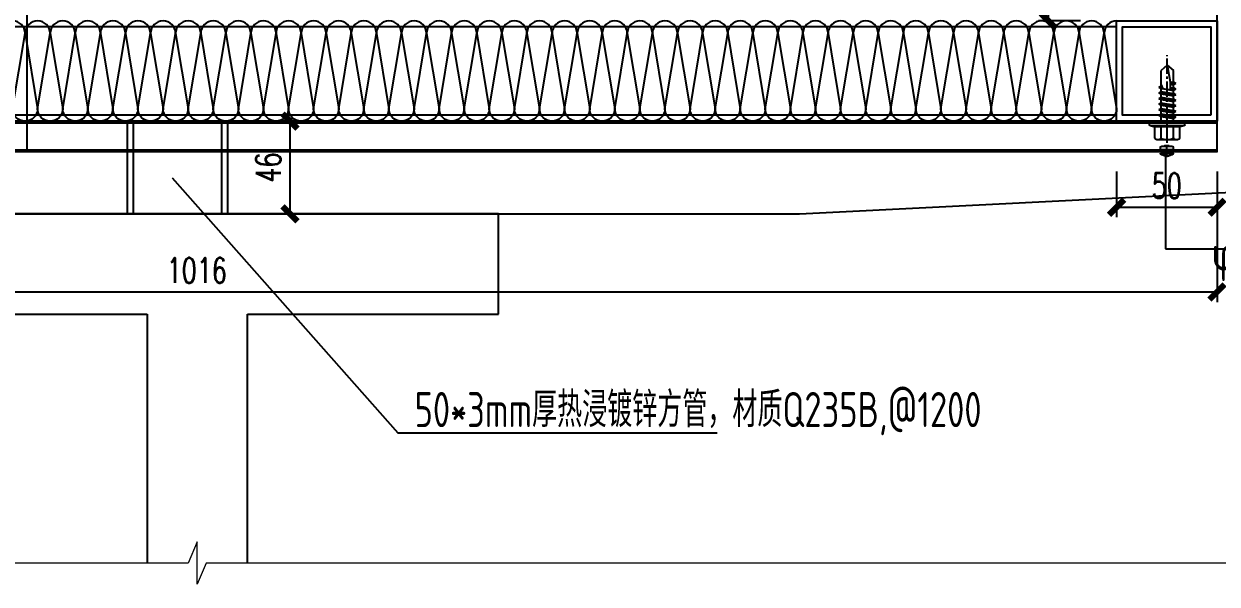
# Model space of a CAD drawing. Extents: x -599358 to 2865263, y -1062760 to 486533.
# Drawn here: x 117132 to 117727, y -727843 to -727564 of the extents above; entities that cross this region are included whole.
import ezdxf

# ---------------------------------------------------------------- set-up
doc = ezdxf.new("R2010")
doc.units = 0
doc.linetypes.add('CENTER2', pattern=[28.575000000000003, 19.05, -3.175, 3.175, -3.175])
for name, color, linetype in [('A-LIN-V', 9, 'Continuous'), ('BWM', 8, 'Continuous'), ('COLUMN', 9, 'Continuous'), ('DIM', 173, 'Continuous'), ('PJ', 151, 'Continuous'), ('WZ', 2, 'Continuous'), ('ZX', 1, 'CENTER2'), ('建-柱-钢', 9, 'Continuous'), ('拉铆钉', 243, 'Continuous'), ('虹吸雨水斗', 6, 'Continuous'), ('钢承板', 253, 'Continuous')]:
    doc.layers.add(name, color=color, linetype=linetype)
doc.layers.add('文字标注引出线', color=7, linetype='Continuous', lineweight=15)
doc.layers.add('紧固件', color=4, linetype='Continuous', lineweight=13)
doc.styles.add('DHTEXT-1', font='romans.shx', dxfattribs={"width": 0.7, "bigfont": 'chinese.shx'})
doc.styles.add('jhz', font='TSSDENG.SHX', dxfattribs={"width": 0.75, "bigfont": 'TSSDCHN.SHX'})
doc.dimstyles.new('ZN5', dxfattribs={"dimscale": 5, "dimtxt": 2.5, "dimasz": 1.5, "dimexe": 1, "dimexo": 2, "dimgap": 0.9, "dimtad": 1, "dimdec": 0, "dimdsep": 46, "dimtxsty": 'DHTEXT-1', "dimblk": 'ARCHTICK', "dimcen": 2.5, "dimclrd": 173, "dimclre": 173, "dimclrt": 7, "dimazin": 2, "dimtfac": 1, "dimtix": 1, "dimtmove": 2, "dimatfit": 3, "dimfxl": 0, "dimarcsym": 0})

# ---------------------------------------------------------------- blocks, each defined once
blk = doc.blocks.new('*U678')
at = {"layer": '拉铆钉'}
blk.add_line((-2.070018235688621, 2.91056068135731e-12), (4.136920892400445, 4.150901844468535e-12), dxfattribs=at)
for points in [[(-0.399999999999999, 3.20000000000291, 0.3760483909833032), (-0.4000000000029109, -3.19999999999709)], [(3.371954104258981, -1.279999999977222), (3.451954104238899, -1.279999999977222, 0.4142135623730952), (3.691954104276151, -1.040000000033102), (3.691954104277606, 1.040000000041404, 0.4142135623763708), (3.451954104238899, 1.279999999985525), (3.371954104257524, 1.279999999985525)]]:
    blk.add_lwpolyline(points, format="xyb", dxfattribs=at)
for points in [[(-2.91100477056716e-12, -3.19999999999709), (8.881784197001252e-16, 3.20000000000291), (-0.399999999999999, 3.20000000000291), (-0.4000000000029109, -3.19999999999709)], [(1.611954104294776, -1.599999999995849), (0, -1.600000000002911), (4.440892098500626e-16, 1.60000000000291), (1.611954104294778, 1.600000000004151)]]:
    blk.add_lwpolyline(points, close=True, dxfattribs=at)
blk.add_lwpolyline([(2.73195410431486, 3.200000000004152), (2.251954104240354, 3.200000000004152, 0.4142135623730949), (1.611954104296233, 2.559999999966899), (1.611954104294776, -2.559999999958596, 0.414213562373095), (2.251954104238897, -3.199999999995848), (2.731954104313403, -3.199999999995848, 0.4142135623761391), (3.371954104257524, -2.559999999958596), (3.371954104258981, 2.559999999966898, 0.4142135623730951)], format="xyb", close=True, dxfattribs=at)
blk = doc.blocks.new('*U641')
at = {"layer": 'PJ'}
for p, q in [((-3.100000000000364, 3.850000000000364), (-3.100000000000364, 1)), ((2.325000000000728, 4.25), (-2.325000000000728, 4.25)), ((-1.549999999999272, 3.850000000000364), (-1.549999999999272, 1)), ((1.549999999999272, 3.850000000000364), (1.549999999999272, 1)), ((3.100000000000364, 3.850000000000364), (3.100000000000364, 1)), ((-4.399999999999636, 0.4500000000007276), (-4.399999999999636, 0)), ((4.399999999999636, 0), (-4.399999999999636, 0)), ((-4.100000000000364, 0.75), (-3.100000000000364, 1)), ((4.100000000000364, 0.75), (-4.100000000000364, 0.75)), ((3.100000000000364, 1), (-3.100000000000364, 1)), ((-2.041306750315925, 0.75), (-1.549999999999272, 1)), ((-1.549999999999272, 0), (-1.549999999999272, -1.590192378864231)), ((2.151306750316508, 0.75), (1.549999999999272, 1)), ((1.549999999999272, 0), (1.549999999999272, -1.090192378864231)), ((4.100000000000364, 0.75), (3.100000000000364, 1)), ((4.399999999999636, 0.4500000000007276), (4.399999999999636, 0)), ((-2.110000000000582, -1.899999999999636), (2.110000000000582, -1.399999999999636)), ((-2.110000000000582, -1.899999999999636), (-1.549999999999272, -1.590192378864231)), ((-2.110000000000582, -1.899999999999636), (-1.549999999999272, -2.209807621135042)), ((-2.110000000000582, -3.299999999999272), (2.110000000000582, -2.799999999999272)), ((-1.549999999999272, -1.590192378864231), (1.549999999999272, -1.090192378864231)), ((-1.549999999999272, -2.209807621135042), (1.549999999999272, -1.709807621135042)), ((-1.549999999999272, -2.209807621135042), (-1.549999999999272, -2.990192378863867)), ((-1.549999999999272, -2.990192378863867), (1.549999999999272, -2.490192378863867)), ((1.549999999999272, -0.3098076211354055), (1.549999999999272, -1.090192378864231)), ((2.110000000000582, -1.399999999999636), (1.549999999999272, -1.090192378864231)), ((2.110000000000582, -1.399999999999636), (1.549999999999272, -1.709807621135042)), ((1.549999999999272, -1.709807621135042), (1.549999999999272, -2.490192378863867)), ((2.110000000000582, -2.799999999999272), (1.549999999999272, -2.490192378863867)), ((2.110000000000582, -2.799999999999272), (1.549999999999272, -3.109807621134678)), ((-2.110000000000582, -3.299999999999272), (-1.549999999999272, -2.990192378863867)), ((-2.110000000000582, -3.299999999999272), (-1.549999999999272, -3.609807621134678)), ((-2.110000000000581, -4.699999999999273), (2.110000000000583, -4.199999999999273)), ((-2.110000000000581, -4.699999999999273), (-1.549999999999272, -4.390192378863867)), ((-2.110000000000581, -4.699999999999273), (-1.549999999999272, -5.009807621134678)), ((-2.11000000000058, -6.099999999999272), (2.110000000000584, -5.599999999999272)), ((-2.11000000000058, -6.099999999999272), (-1.549999999999271, -5.790192378863867)), ((-1.549999999999272, -3.609807621134678), (1.549999999999272, -3.109807621134678)), ((-1.549999999999272, -3.609807621135042), (-1.549999999999272, -4.390192378863867)), ((-1.549999999999272, -4.390192378863867), (1.549999999999273, -3.890192378863867)), ((-1.549999999999272, -5.009807621134678), (1.549999999999273, -4.509807621134678)), ((-1.549999999999271, -5.009807621135042), (-1.549999999999271, -5.790192378863867)), ((-1.549999999999271, -5.790192378863867), (1.549999999999274, -5.290192378863867)), ((-1.549999999999271, -6.409807621134678), (1.549999999999274, -5.909807621134678)), ((1.549999999999273, -3.109807621135042), (1.549999999999273, -3.890192378863867)), ((2.110000000000583, -4.199999999999273), (1.549999999999273, -3.890192378863867)), ((2.110000000000583, -4.199999999999273), (1.549999999999273, -4.509807621134678)), ((1.549999999999274, -4.509807621135042), (1.549999999999274, -5.290192378863867)), ((2.110000000000584, -5.599999999999272), (1.549999999999274, -5.290192378863867)), ((2.110000000000584, -5.599999999999272), (1.549999999999274, -5.909807621134678)), ((1.549999999999274, -5.909807621134678), (1.549999999999274, -6.690192378865322)), ((-2.11000000000058, -6.099999999999272), (-1.549999999999271, -6.409807621134678)), ((-2.11000000000058, -7.500000000000727), (2.110000000000584, -7.000000000000727)), ((-2.11000000000058, -7.500000000000727), (-1.549999999999271, -7.190192378865322)), ((-2.11000000000058, -7.500000000000727), (-1.549999999999271, -7.809807621136133)), ((-2.11000000000058, -8.900000000000365), (-1.549999999999271, -8.590192378864959)), ((-2.11000000000058, -8.900000000000365), (-1.141147094092956, -8.783938796498479)), ((-2.11000000000058, -8.900000000000365), (-1.549999999999271, -9.20980762113577)), ((-1.549999999999271, -6.409807621134678), (-1.549999999999271, -7.190192378865322)), ((-1.549999999999271, -7.190192378865322), (1.549999999999274, -6.690192378865322)), ((-1.549999999999271, -7.809807621136133), (1.549999999999274, -7.309807621136133)), ((-1.549999999999271, -7.809807621136133), (-1.549999999999271, -8.590192378864959)), ((-1.549999999999271, -8.590192378864959), (-0.9946989986692625, -8.49103148577051)), ((0.5619885887190339, -8.239837273735976), (1.549999999999274, -8.090192378864959)), ((0.7141825614198769, -8.553488843050946), (2.110000000000584, -8.400000000000365)), ((0.7141825614198769, -8.832275020881571), (1.549999999999274, -8.70980762113577)), ((2.110000000000584, -7.000000000000727), (1.549999999999274, -6.690192378865322)), ((2.110000000000584, -7.000000000000727), (1.549999999999274, -7.309807621136133)), ((1.549999999999274, -7.309807621136133), (1.549999999999274, -8.090192378864959)), ((2.110000000000584, -8.400000000000365), (1.549999999999274, -8.090192378864959)), ((2.110000000000584, -8.400000000000365), (1.549999999999274, -8.70980762113577)), ((1.549999999999274, -8.70980762113577), (1.549999999999274, -9.490192378864595)), ((-1.549999999999271, -9.20980762113577), (-1.334865735341735, -9.17139078816108)), ((-1.549999999999271, -9.20980762113577), (-1.549999999999271, -13.00000000000073)), ((0.7141825614198769, -9.612659778612215), (1.549999999999274, -9.490192378864595)), ((0.7141825614198769, -9.953488843052401), (2.110000000000584, -9.8)), ((0.7141825614198769, -10.23227502088303), (1.549999999999274, -10.10980762113541)), ((2.110000000000584, -9.8), (1.549999999999274, -9.490192378864595)), ((2.110000000000584, -9.8), (1.549999999999274, -10.10980762113541)), ((1.549999999999274, -10.10980762113541), (1.549999999999274, -13.00000000000073)), ((1.77635683940025e-15, -14.40000000000036), (-1.549999999999271, -13.00000000000073)), ((1.77635683940025e-15, -14.40000000000036), (1.549999999999274, -13.00000000000073))]:
    blk.add_line(p, q, dxfattribs=at)
blk.add_lwpolyline([(1.77635683940025e-15, -14.40000000000036), (0.7141825614198769, -10.23227502088303), (0.7141825614198769, -8.500899293751718, 0.4176573264866609), (0.4106596181591176, -8.200919979680112, 0.09706246058353715), (-0.9946989986692625, -8.49103148577051), (-1.549999999999271, -9.601675652739505)], format="xyb", dxfattribs=at)
for centre, radius, start, end in [((-2.325000000000728, 3.299218750000364), 0.9507812499999939, 35.40085557735623, 144.5991444226438), ((0, 1.046875), 3.203124999999813, 61.05941179989344, 118.9405882001065), ((2.325000000000728, 3.299218750000364), 0.9507812499999881, 35.40085557735623, 144.5991444226438), ((-4.100000000000364, 0.4500000000007276), 0.3, 90, 180), ((4.100000000000364, 0.4500000000007276), 0.3, 0, 90)]:
    blk.add_arc(centre, radius, start, end, dxfattribs=at)
at = {"layer": 'ZX', "ltscale": 0.2}
blk.add_line((0, 4.942561988593297), (1.77635683940025e-15, -16.83404386090006), dxfattribs=at)
blk = doc.blocks.new('_ArchTick')
at = {"color": 0, "linetype": 'ByBlock', "const_width": 0.4}
blk.add_lwpolyline([(-0.5, -0.5), (0.5, 0.5)], dxfattribs=at)
blk = doc.blocks.new('*D1934')
at = {"layer": 'Defpoints', "color": 0, "ltscale": 50, "transparency": 16777216}
for p in [(117642.5468635019, -727262.8646616066), (117668.5283692116, -727262.8646616066), (117668.5283692116, -727562.8646616066)]:
    blk.add_point(p, dxfattribs=at)
at = {"layer": 'DIM', "color": 173, "linetype": 'ByBlock', "lineweight": -2, "ltscale": 50, "transparency": 16777216}
for p, q in [((117658.5283692116, -727262.8646616066), (117637.5468635019, -727262.8646616066)), ((117642.5468635019, -727562.8646616066), (117642.5468635019, -727262.8646616066)), ((117658.5283692116, -727562.8646616066), (117637.5468635019, -727562.8646616066))]:
    blk.add_line(p, q, dxfattribs=at)
at = {"layer": 'DIM', "color": 173, "lineweight": -2, "ltscale": 50, "transparency": 16777216, "xscale": 7.5, "yscale": 7.5, "zscale": 7.5}
for p, rotation in [((117642.5468635019, -727262.8646616066), 90), ((117642.5468635019, -727562.8646616066), 270)]:
    blk.add_blockref('_ArchTick', p, dxfattribs=dict(at, rotation=rotation))
at = {"layer": 'DIM', "color": 7, "ltscale": 50, "transparency": 16777216, "insert": (117631.7968635017, -727412.8646616065), "char_height": 12.5, "attachment_point": 5, "rotation": 90, "style": 'DHTEXT-1'}
blk.add_mtext('300', dxfattribs=at)
blk = doc.blocks.new('*D2169')
at = {"layer": 'Defpoints', "color": 0, "ltscale": 50, "transparency": 16777216}
for p in [(117676.5283692116, -727627.8646616064), (117726.5283692116, -727627.8646616064), (117726.5283692116, -727655.7014174154)]:
    blk.add_point(p, dxfattribs=at)
at = {"layer": '虹吸雨水斗', "color": 173, "linetype": 'ByBlock', "lineweight": -2, "ltscale": 50, "transparency": 16777216}
for p, q in [((117676.5283692116, -727637.8646616064), (117676.5283692116, -727660.7014174154)), ((117726.5283692116, -727637.8646616064), (117726.5283692116, -727660.7014174154)), ((117676.5283692116, -727655.7014174154), (117726.5283692116, -727655.7014174154))]:
    blk.add_line(p, q, dxfattribs=at)
at = {"layer": '虹吸雨水斗', "color": 173, "lineweight": -2, "ltscale": 50, "transparency": 16777216, "xscale": 7.5, "yscale": 7.5, "zscale": 7.5, "rotation": 180}
blk.add_blockref('_ArchTick', (117676.5283692116, -727655.7014174154), dxfattribs=at)
at = {"layer": '虹吸雨水斗', "color": 173, "lineweight": -2, "ltscale": 50, "transparency": 16777216, "xscale": 7.5, "yscale": 7.5, "zscale": 7.5}
blk.add_blockref('_ArchTick', (117726.5283692116, -727655.7014174154), dxfattribs=at)
at = {"layer": '虹吸雨水斗', "color": 7, "ltscale": 50, "transparency": 16777216, "insert": (117701.5283692116, -727644.9514174154), "char_height": 12.5, "attachment_point": 5, "style": 'DHTEXT-1'}
blk.add_mtext('50', dxfattribs=at)
blk = doc.blocks.new('*D2170')
at = {"layer": 'Defpoints', "color": 0, "ltscale": 50, "transparency": 16777216}
for p in [(117726.5283692116, -727292.9555706976), (117756.224349415, -727292.9555706976), (117726.5283692116, -727627.8646616066)]:
    blk.add_point(p, dxfattribs=at)
at = {"layer": '虹吸雨水斗', "color": 173, "linetype": 'ByBlock', "lineweight": -2, "ltscale": 50, "transparency": 16777216}
for p, q in [((117736.5283692116, -727292.9555706976), (117761.224349415, -727292.9555706976)), ((117756.224349415, -727627.8646616066), (117756.224349415, -727292.9555706976)), ((117736.5283692116, -727627.8646616066), (117761.224349415, -727627.8646616066))]:
    blk.add_line(p, q, dxfattribs=at)
at = {"layer": '虹吸雨水斗', "color": 173, "lineweight": -2, "ltscale": 50, "transparency": 16777216, "xscale": 7.5, "yscale": 7.5, "zscale": 7.5}
for p, rotation in [((117756.224349415, -727292.9555706976), 90), ((117756.224349415, -727627.8646616066), 270)]:
    blk.add_blockref('_ArchTick', p, dxfattribs=dict(at, rotation=rotation))
at = {"layer": '虹吸雨水斗', "color": 7, "ltscale": 50, "transparency": 16777216, "insert": (117745.4743494148, -727460.4101161519), "char_height": 12.5, "attachment_point": 5, "rotation": 90, "style": 'DHTEXT-1'}
blk.add_mtext('335', dxfattribs=at)
blk = doc.blocks.new('*D2171')
at = {"layer": 'Defpoints', "color": 0, "ltscale": 50, "transparency": 16777216}
for p in [(117233.8282271964, -727612.8646616066), (117264.7540641772, -727612.8646616066), (117233.8282271964, -727658.9512601781)]:
    blk.add_point(p, dxfattribs=at)
at = {"layer": '虹吸雨水斗', "color": 173, "linetype": 'ByBlock', "lineweight": -2, "ltscale": 50, "transparency": 16777216}
for p, q in [((117243.8282271964, -727612.8646616066), (117269.7540641772, -727612.8646616066)), ((117264.7540641772, -727658.9512601781), (117264.7540641772, -727612.8646616066)), ((117243.8282271964, -727658.9512601781), (117269.7540641772, -727658.9512601781))]:
    blk.add_line(p, q, dxfattribs=at)
at = {"layer": '虹吸雨水斗', "color": 173, "lineweight": -2, "ltscale": 50, "transparency": 16777216, "xscale": 7.5, "yscale": 7.5, "zscale": 7.5}
for p, rotation in [((117264.7540641772, -727612.8646616066), 90), ((117264.7540641772, -727658.9512601781), 270)]:
    blk.add_blockref('_ArchTick', p, dxfattribs=dict(at, rotation=rotation))
at = {"layer": '虹吸雨水斗', "color": 7, "ltscale": 50, "transparency": 16777216, "insert": (117254.004064177, -727635.9079608922), "char_height": 12.5, "attachment_point": 5, "rotation": 90, "style": 'DHTEXT-1'}
blk.add_mtext('46', dxfattribs=at)
blk = doc.blocks.new('*D2187')
at = {"layer": 'Defpoints', "color": 0, "ltscale": 50, "transparency": 16777216}
for p in [(116710.0606272761, -727627.8646616064), (117726.5283692116, -727627.8646616064), (117726.5283692116, -727697.8938185796)]:
    blk.add_point(p, dxfattribs=at)
at = {"layer": '虹吸雨水斗', "color": 173, "linetype": 'ByBlock', "lineweight": -2, "ltscale": 50, "transparency": 16777216}
for p, q in [((116710.0606272761, -727637.8646616064), (116710.0606272761, -727702.8938185796)), ((117726.5283692116, -727637.8646616064), (117726.5283692116, -727702.8938185796)), ((116710.0606272761, -727697.8938185796), (117726.5283692116, -727697.8938185796))]:
    blk.add_line(p, q, dxfattribs=at)
at = {"layer": '虹吸雨水斗', "color": 173, "lineweight": -2, "ltscale": 50, "transparency": 16777216, "xscale": 7.5, "yscale": 7.5, "zscale": 7.5, "rotation": 180}
blk.add_blockref('_ArchTick', (116710.0606272761, -727697.8938185796), dxfattribs=at)
at = {"layer": '虹吸雨水斗', "color": 173, "lineweight": -2, "ltscale": 50, "transparency": 16777216, "xscale": 7.5, "yscale": 7.5, "zscale": 7.5}
blk.add_blockref('_ArchTick', (117726.5283692116, -727697.8938185796), dxfattribs=at)
at = {"layer": '虹吸雨水斗', "color": 7, "ltscale": 50, "transparency": 16777216, "insert": (117218.2944982438, -727687.1438185796), "char_height": 12.5, "attachment_point": 5, "style": 'DHTEXT-1'}
blk.add_mtext('1016', dxfattribs=at)

msp = doc.modelspace()

# ---------------------------------------------------------------- linework, layer by layer
at = {"color": 2, "ltscale": 50}
for p, q in [((117676.5283692116, -727565.8646616064), (116760.0606272761, -727565.8646616064)), ((117676.5283692116, -727609.8646616064), (116760.0606272761, -727609.8646616064)), ((117676.5283692116, -727612.8646616064), (116760.0606272761, -727612.8646616064)), ((117183.8282271964, -727658.9512600182), (117183.8282271964, -727612.8646616064)), ((117186.8282271964, -727658.9512600182), (117186.8282271964, -727612.8646616064)), ((117230.8282271964, -727658.9512600182), (117230.8282271964, -727612.8646616064)), ((117233.8282271964, -727658.9512600182), (117233.8282271964, -727612.8646616064))]:
    msp.add_line(p, q, dxfattribs=at)
at = {"color": 4, "ltscale": 50}
for p, q in [((116710.0606272761, -727612.8646616064), (117726.5283692116, -727612.8646616064)), ((116710.0606272761, -727613.6646616064), (117726.5283692116, -727613.6646616064)), ((116710.0606272761, -727627.0646616064), (117726.5283692116, -727627.0646616064)), ((116710.0606272761, -727627.8646616064), (117726.5283692116, -727627.8646616064))]:
    msp.add_line(p, q, dxfattribs=at)
at = {"color": 2, "ltscale": 50}
for points in [[(117726.5283692116, -727612.8646616064), (117676.5283692116, -727612.8646616064), (117676.5283692116, -727562.8646616064), (117726.5283692116, -727562.8646616064)], [(117723.5283692116, -727609.8646616064), (117679.5283692116, -727609.8646616064), (117679.5283692116, -727565.8646616064), (117723.5283692116, -727565.8646616064)]]:
    msp.add_lwpolyline(points, close=True, dxfattribs=at)
at = {"layer": 'A-LIN-V', "color": 2}
msp.add_line((117518.528644918, -727658.9512601778), (118216.9717687279, -727623.8094677848), dxfattribs=at)
at = {"layer": 'BWM'}
msp.add_lwpolyline([(117676.5283692116, -727562.8646616064, 0.414214), (117670.2783692116, -727569.1146616064), (117676.5255307292, -727606.597630712, -1), (117664.0255307292, -727606.597630712), (117670.2783692116, -727569.1146616064, 1), (117657.7783692116, -727569.1146616064), (117664.0255307292, -727606.597630712, -1), (117651.5255307292, -727606.597630712), (117657.7783692116, -727569.1146616064, 1), (117645.2783692116, -727569.1146616064), (117651.5255307292, -727606.597630712, -1), (117639.0255307292, -727606.597630712), (117645.2783692116, -727569.1146616064, 1), (117632.7783692116, -727569.1146616064), (117639.0255307292, -727606.597630712, -1), (117626.5255307292, -727606.597630712), (117632.7783692116, -727569.1146616064, 1), (117620.2783692116, -727569.1146616064), (117626.5255307292, -727606.597630712, -1), (117614.0255307292, -727606.597630712), (117620.2783692116, -727569.1146616064, 1), (117607.7783692116, -727569.1146616064), (117614.0255307292, -727606.597630712, -1), (117601.5255307292, -727606.597630712), (117607.7783692116, -727569.1146616064, 1), (117595.2783692116, -727569.1146616064), (117601.5255307292, -727606.597630712, -1), (117589.0255307292, -727606.597630712), (117595.2783692116, -727569.1146616064, 1), (117582.7783692116, -727569.1146616064), (117589.0255307292, -727606.597630712, -1), (117576.5255307292, -727606.597630712), (117582.7783692116, -727569.1146616064, 1), (117570.2783692116, -727569.1146616064), (117576.5255307292, -727606.597630712, -1), (117564.0255307292, -727606.597630712), (117570.2783692116, -727569.1146616064, 1), (117557.7783692116, -727569.1146616064), (117564.0255307292, -727606.597630712, -1), (117551.5255307292, -727606.597630712), (117557.7783692116, -727569.1146616064, 1), (117545.2783692116, -727569.1146616064), (117551.5255307292, -727606.597630712, -1), (117539.0255307292, -727606.597630712), (117545.2783692116, -727569.1146616064, 1), (117532.7783692116, -727569.1146616064), (117539.0255307292, -727606.597630712, -1), (117526.5255307292, -727606.597630712), (117532.7783692116, -727569.1146616064, 1), (117520.2783692116, -727569.1146616064), (117526.5255307292, -727606.597630712, -1), (117514.0255307292, -727606.597630712), (117520.2783692116, -727569.1146616064, 1), (117507.7783692116, -727569.1146616064), (117514.0255307292, -727606.597630712, -1), (117501.5255307292, -727606.597630712), (117507.7783692116, -727569.1146616064, 1), (117495.2783692116, -727569.1146616064), (117501.5255307292, -727606.597630712, -1), (117489.0255307292, -727606.597630712), (117495.2783692116, -727569.1146616064, 1), (117482.7783692116, -727569.1146616064), (117489.0255307292, -727606.597630712, -1), (117476.5255307292, -727606.597630712), (117482.7783692116, -727569.1146616064, 1), (117470.2783692116, -727569.1146616064), (117476.5255307292, -727606.597630712, -1), (117464.0255307292, -727606.597630712), (117470.2783692116, -727569.1146616064, 1), (117457.7783692116, -727569.1146616064), (117464.0255307292, -727606.597630712, -1), (117451.5255307292, -727606.597630712), (117457.7783692116, -727569.1146616064, 1), (117445.2783692116, -727569.1146616064), (117451.5255307292, -727606.597630712, -1), (117439.0255307292, -727606.597630712), (117445.2783692116, -727569.1146616064, 1), (117432.7783692116, -727569.1146616064), (117439.0255307292, -727606.597630712, -1), (117426.5255307292, -727606.597630712), (117432.7783692116, -727569.1146616064, 1), (117420.2783692116, -727569.1146616064), (117426.5255307292, -727606.597630712, -1), (117414.0255307292, -727606.597630712), (117420.2783692116, -727569.1146616064, 1), (117407.7783692116, -727569.1146616064), (117414.0255307292, -727606.597630712, -1), (117401.5255307292, -727606.597630712), (117407.7783692116, -727569.1146616064, 1), (117395.2783692116, -727569.1146616064), (117401.5255307292, -727606.597630712, -1), (117389.0255307292, -727606.597630712), (117395.2783692116, -727569.1146616064, 1), (117382.7783692116, -727569.1146616064), (117389.0255307292, -727606.597630712, -1), (117376.5255307292, -727606.597630712), (117382.7783692116, -727569.1146616064, 1), (117370.2783692116, -727569.1146616064), (117376.5255307292, -727606.597630712, -1), (117364.0255307292, -727606.597630712), (117370.2783692116, -727569.1146616064, 1), (117357.7783692116, -727569.1146616064), (117364.0255307292, -727606.597630712, -1), (117351.5255307292, -727606.597630712), (117357.7783692116, -727569.1146616064, 1), (117345.2783692116, -727569.1146616064), (117351.5255307292, -727606.597630712, -1), (117339.0255307292, -727606.597630712), (117345.2783692116, -727569.1146616064, 1), (117332.7783692116, -727569.1146616064), (117339.0255307292, -727606.597630712, -1), (117326.5255307292, -727606.597630712), (117332.7783692116, -727569.1146616064, 1), (117320.2783692116, -727569.1146616064), (117326.5255307292, -727606.597630712, -1), (117314.0255307292, -727606.597630712), (117320.2783692116, -727569.1146616064, 1), (117307.7783692116, -727569.1146616064), (117314.0255307292, -727606.597630712, -1), (117301.5255307292, -727606.597630712), (117307.7783692116, -727569.1146616064, 1), (117295.2783692116, -727569.1146616064), (117301.5255307292, -727606.597630712, -1), (117289.0255307292, -727606.597630712), (117295.2783692116, -727569.1146616064, 1), (117282.7783692116, -727569.1146616064), (117289.0255307292, -727606.597630712, -1), (117276.5255307292, -727606.597630712), (117282.7783692116, -727569.1146616064, 1), (117270.2783692116, -727569.1146616064), (117276.5255307292, -727606.597630712, -1), (117264.0255307292, -727606.597630712), (117270.2783692116, -727569.1146616064, 1), (117257.7783692116, -727569.1146616064), (117264.0255307292, -727606.597630712, -1), (117251.5255307292, -727606.597630712), (117257.7783692116, -727569.1146616064, 1), (117245.2783692116, -727569.1146616064), (117251.5255307292, -727606.597630712, -1), (117239.0255307292, -727606.597630712), (117245.2783692116, -727569.1146616064, 1), (117232.7783692116, -727569.1146616064), (117239.0255307292, -727606.597630712, -1), (117226.5255307292, -727606.597630712), (117232.7783692116, -727569.1146616064, 1), (117220.2783692116, -727569.1146616064), (117226.5255307292, -727606.597630712, -1), (117214.0255307292, -727606.597630712), (117220.2783692116, -727569.1146616064, 1), (117207.7783692116, -727569.1146616064), (117214.0255307292, -727606.597630712, -1), (117201.5255307292, -727606.597630712), (117207.7783692116, -727569.1146616064, 1), (117195.2783692116, -727569.1146616064), (117201.5255307292, -727606.597630712, -1), (117189.0255307292, -727606.597630712), (117195.2783692116, -727569.1146616064, 1), (117182.7783692116, -727569.1146616064), (117189.0255307292, -727606.597630712, -1), (117176.5255307292, -727606.597630712), (117182.7783692116, -727569.1146616064, 1), (117170.2783692116, -727569.1146616064), (117176.5255307292, -727606.597630712, -1), (117164.0255307292, -727606.597630712), (117170.2783692116, -727569.1146616064, 1), (117157.7783692116, -727569.1146616064), (117164.0255307292, -727606.597630712, -1), (117151.5255307292, -727606.597630712), (117157.7783692116, -727569.1146616064, 1), (117145.2783692116, -727569.1146616064), (117151.5255307292, -727606.597630712, -1), (117139.0255307292, -727606.597630712), (117145.2783692116, -727569.1146616064, 1), (117132.7783692116, -727569.1146616064), (117139.0255307292, -727606.597630712, -1), (117126.5255307292, -727606.597630712), (117132.7783692116, -727569.1146616064, 1), (117120.2783692116, -727569.1146616064)], format="xyb", dxfattribs=at)
at = {"layer": 'COLUMN'}
for points in [[(116918.5283653948, -727832.8786890529), (116918.5283653948, -727658.9512601779), (117518.5283653953, -727658.9512601779)], [(116918.528365395, -727832.8786890529), (116918.528365395, -727658.9512601778), (117518.528365395, -727658.9512601778)]]:
    msp.add_lwpolyline(points, dxfattribs=at)
at = {"layer": 'DIM', "ltscale": 10}
for p, q in [((117133.8314510509, -727627.8646616065), (117133.8314510509, -727260.4007357311)), ((117700.809019066, -727629.0766157107), (117700.809019066, -727676.3327499635)), ((117206.0308239488, -727641.0950298859), (117318.5107766197, -727768.0829181311)), ((117700.809019066, -727676.3327499635), (117730.3977473638, -727676.3327499635)), ((117318.5107766197, -727768.0829181311), (117477.5054332794, -727768.0829181311))]:
    msp.add_line(p, q, dxfattribs=at)
at = {"layer": '建-柱-钢'}
for p, q in [((117368.52836391, -727658.9512601015), (117068.52836391, -727658.9512599661)), ((117368.52836391, -727708.9512601015), (117368.52836391, -727658.9512601015)), ((117068.52836391, -727708.9512601015), (117193.5283653953, -727708.9512601779)), ((117193.5283653953, -727708.9512601779), (117193.5283654007, -727832.8786890529)), ((117243.5283653726, -727832.8786890529), (117243.5283653953, -727708.9512601779)), ((117243.5283653953, -727708.9512601779), (117368.52836391, -727708.9512601015))]:
    msp.add_line(p, q, dxfattribs=at)
at = {"layer": '文字标注引出线', "color": 1}
msp.add_lwpolyline([(118216.9717687279, -727832.8786890529), (117223.0283653951, -727832.8786890529), (117218.5283653951, -727843.3786890529), (117218.5283653951, -727822.3786890529), (117214.0283653951, -727832.8786890529), (116220.0849620631, -727832.8786890529)], dxfattribs=at)
at = {"layer": '钢承板', "color": 4, "const_width": 1}
msp.add_lwpolyline([(117726.5283692116, -727292.9555753665), (117726.5283692116, -727627.8646616064), (117676.5283692116, -727627.8646616064)], dxfattribs=at)

# ---------------------------------------------------------------- block references
at = {"xscale": -1, "rotation": 270}
msp.add_blockref('*U678', (117701.5283692116, -727628.6766157107), dxfattribs=at)
at = {"layer": '紧固件', "xscale": -2, "yscale": 2, "zscale": 2, "rotation": 180}
msp.add_blockref('*U641', (117701.728333869, -727613.6646616064), dxfattribs=at)

# ---------------------------------------------------------------- texts
at = {"layer": 'WZ', "style": 'jhz', "width": 0.75}
for s, p in [('φ5*20mm拉铆钉', (117723.8380216378, -727687.1681323722)), ('50*3mm厚热浸镀锌方管，材质Q235B,@1200', (117326.8138721753, -727765.1974049732, -1.607716698369491))]:
    msp.add_text(s, height=17.5, dxfattribs=at).set_placement(p)

# ---------------------------------------------------------------- dimensions: what is measured, and where the dimension line sits
at = {"layer": 'DIM', "ltscale": 50}
dim = msp.add_aligned_dim(p1=(117668.5283692116, -727562.8646616064), p2=(117668.5283692116, -727262.8646616064), distance=25.981505709700286, dimstyle='ZN5', dxfattribs=at)
dim.commit()
dim.dimension.update_dxf_attribs({"geometry": '*D1934', "text_midpoint": (117631.7968635017, -727412.8646616065)})
at = {"layer": '虹吸雨水斗', "ltscale": 50}
for p1, p2, distance, picture, middle in [((117726.5283692116, -727627.8646616064), (117726.5283692116, -727292.9555706973), -29.695980203396175, '*D2170', (117745.4743494148, -727460.4101161519)), ((117233.8282271964, -727658.9512601779), (117233.8282271964, -727612.8646616064), -30.925836980808526, '*D2171', (117254.004064177, -727635.9079608922)), ((116710.0606272761, -727627.8646616064), (117726.5283692116, -727627.8646616064), -70.02915697323624, '*D2187', (117218.2944982438, -727687.1438185796)), ((117676.5283692116, -727627.8646616064), (117726.5283692116, -727627.8646616064), -27.836755809024908, '*D2169', (117701.5283692116, -727644.9514174154))]:
    dim = msp.add_aligned_dim(p1=p1, p2=p2, distance=distance, dimstyle='ZN5', dxfattribs=at)
    dim.commit()
    dim.dimension.update_dxf_attribs({"geometry": picture, "text_midpoint": middle})

doc.saveas('drawing.dxf')
